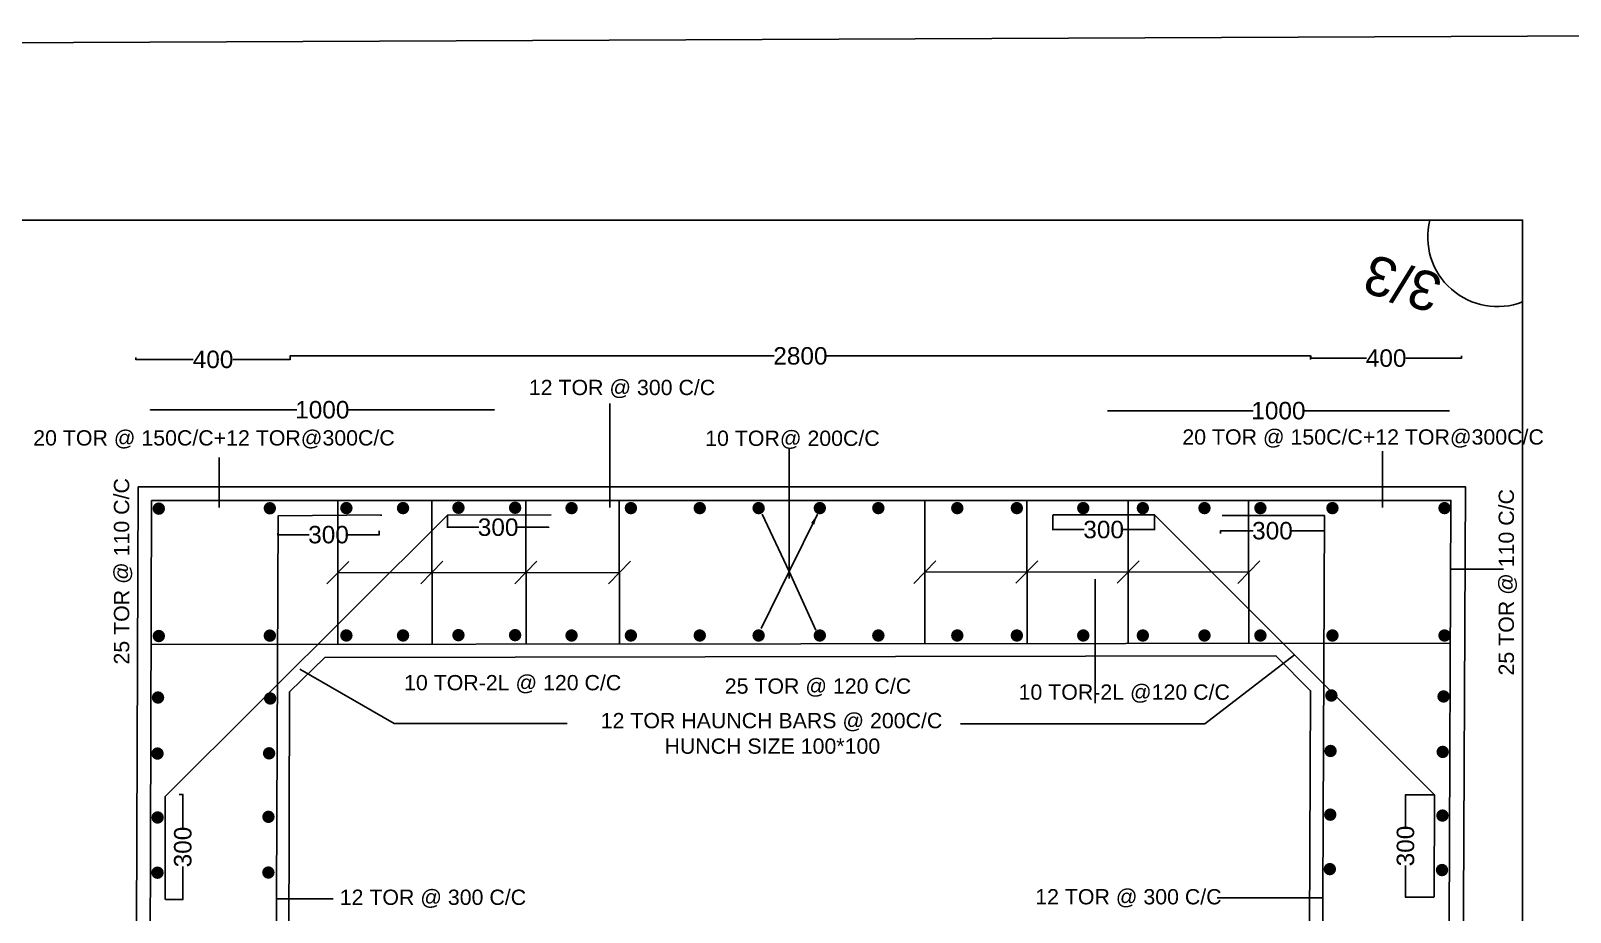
# Model space of a CAD drawing. Header units: metres. Extents: x 442 to 2947, y 212 to 1391.
# Drawn here: x 1703 to 2408, y 987 to 1391 of the extents above; entities that cross this region are included whole.
import ezdxf

# ---------------------------------------------------------------- set-up
doc = ezdxf.new("R2010")
doc.units = ezdxf.units.M
doc.header["$MEASUREMENT"] = 0
doc.layers.add('DRAWING', color=7, linetype='Continuous')
doc.layers.add('DRAWING @ 1', color=7, linetype='Continuous')
doc.styles.add('Notes', font='ARIAL_1.TTF', dxfattribs={"height": 0.1})
doc.styles.get("Standard").update_dxf_attribs({"font": 'ARIAL_1.TTF'})
doc.dimstyles.new('dig', dxfattribs={"dimtxt": 8, "dimasz": 0.18, "dimexe": 0.18, "dimexo": 0.0625, "dimgap": 0.09, "dimtad": 0, "dimdec": 4, "dimzin": 0, "dimdsep": 46, "dimtxsty": 'Standard', "dimblk": 'ARCHTICK', "dimcen": 0.09, "dimadec": 0, "dimazin": 0, "dimtfac": 1, "dimtdec": 4, "dimtofl": 0, "dimtmove": 0, "dimatfit": 3, "dimldrblk": 'ARCHTICK', "dimfxl": 0, "dimtolj": 1, "dimtzin": 0, "dimarcsym": 0})
doc.dimstyles.get("Standard").update_dxf_attribs({"dimtxt": 1, "dimasz": 1, "dimexe": 0.18, "dimexo": 0.0625, "dimgap": 0.09, "dimtad": 0, "dimtih": 1, "dimtoh": 1, "dimdec": 0, "dimzin": 0, "dimdsep": 46, "dimtxsty": 'Standard', "dimblk": 'OBLIQUE', "dimcen": 0, "dimse1": 1, "dimse2": 1, "dimadec": 0, "dimazin": 0, "dimtfac": 1, "dimtdec": 0, "dimtofl": 0, "dimtmove": 0, "dimatfit": 3, "dimfxl": 0, "dimtolj": 1, "dimtzin": 0, "dimarcsym": 0})
picture_1 = doc.add_image_def('image1.jpg', size_in_pixel=(7220, 3372))

# ---------------------------------------------------------------- blocks, each defined once
blk = doc.blocks.new('_Oblique')
at = {"color": 0, "linetype": 'ByBlock', "lineweight": -2}
blk.add_line((-0.5, -0.5), (0.5, 0.5), dxfattribs=at)
blk = doc.blocks.new('_ArchTick')
at = {"color": 0, "linetype": 'ByBlock', "const_width": 0.15}
blk.add_lwpolyline([(-0.5, -0.5), (0.5, 0.5)], dxfattribs=at)
blk = doc.blocks.new('*D147')
at = {"layer": 'Defpoints', "color": 0}
for p in [(1757.46, 1217.37), (1915.02, 1217.37), (1915.02, 1217.12)]:
    blk.add_point(p, dxfattribs=at)
at = {"layer": 'DRAWING', "color": 0, "lineweight": -2}
for p, q in [((1757.46, 1217.3), (1757.46, 1216.94)), ((1757.46, 1217.12), (1824.6, 1217.12)), ((1915.02, 1217.12), (1847.89, 1217.12)), ((1915.02, 1217.3), (1915.02, 1216.94))]:
    blk.add_line(p, q, dxfattribs=at)
at = {"layer": 'DRAWING', "color": 0, "lineweight": -2, "xscale": 0.18, "yscale": 0.18, "zscale": 0.18, "rotation": 180}
blk.add_blockref('_ArchTick', (1757.46, 1217.12), dxfattribs=at)
at = {"layer": 'DRAWING', "color": 0, "lineweight": -2, "xscale": 0.18, "yscale": 0.18, "zscale": 0.18}
blk.add_blockref('_ArchTick', (1915.02, 1217.12), dxfattribs=at)
at = {"layer": 'DRAWING', "color": 0, "insert": (1836.24, 1217.12), "char_height": 8, "attachment_point": 5}
blk.add_mtext('\\A1;1000', dxfattribs=at)
blk = doc.blocks.new('*D148')
at = {"layer": 'Defpoints', "color": 0}
for p in [(1750.72, 1241.19), (1821.57, 1241.19), (1821.57, 1240.2)]:
    blk.add_point(p, dxfattribs=at)
at = {"layer": 'DRAWING', "color": 0, "lineweight": -2}
for p, q in [((1750.72, 1241.13), (1750.72, 1240.02)), ((1750.72, 1240.2), (1777.07, 1240.2)), ((1821.57, 1240.2), (1795.22, 1240.2)), ((1821.57, 1241.13), (1821.57, 1240.02))]:
    blk.add_line(p, q, dxfattribs=at)
at = {"layer": 'DRAWING', "color": 0, "lineweight": -2, "xscale": 0.18, "yscale": 0.18, "zscale": 0.18, "rotation": 180}
blk.add_blockref('_ArchTick', (1750.72, 1240.2), dxfattribs=at)
at = {"layer": 'DRAWING', "color": 0, "lineweight": -2, "xscale": 0.18, "yscale": 0.18, "zscale": 0.18}
blk.add_blockref('_ArchTick', (1821.57, 1240.2), dxfattribs=at)
at = {"layer": 'DRAWING', "color": 0, "insert": (1786.15, 1240.2), "char_height": 8, "attachment_point": 5}
blk.add_mtext('\\A1;400', dxfattribs=at)
blk = doc.blocks.new('*D149')
at = {"layer": 'Defpoints', "color": 0}
for p in [(1821.57, 1240.2), (2289.37, 1241.8), (2289.37, 1240.2)]:
    blk.add_point(p, dxfattribs=at)
at = {"layer": 'DRAWING', "color": 0, "lineweight": -2}
for p, q in [((1821.57, 1240.26), (1821.57, 1241.98)), ((1821.57, 1241.8), (2043.38, 1241.8)), ((2289.37, 1241.8), (2067.56, 1241.8)), ((2289.37, 1240.26), (2289.37, 1241.98))]:
    blk.add_line(p, q, dxfattribs=at)
at = {"layer": 'DRAWING', "color": 0, "lineweight": -2, "xscale": 0.18, "yscale": 0.18, "zscale": 0.18, "rotation": 180}
blk.add_blockref('_ArchTick', (1821.57, 1241.8), dxfattribs=at)
at = {"layer": 'DRAWING', "color": 0, "lineweight": -2, "xscale": 0.18, "yscale": 0.18, "zscale": 0.18}
blk.add_blockref('_ArchTick', (2289.37, 1241.8), dxfattribs=at)
at = {"layer": 'DRAWING', "color": 0, "insert": (2055.47, 1241.8), "char_height": 8, "attachment_point": 5}
blk.add_mtext('\\A1;2800', dxfattribs=at)
blk = doc.blocks.new('*D150')
at = {"layer": 'Defpoints', "color": 0}
for p in [(2289.46, 1241.89), (2358.6, 1241.89), (2358.6, 1240.78)]:
    blk.add_point(p, dxfattribs=at)
at = {"layer": 'DRAWING', "color": 0, "lineweight": -2}
for p, q in [((2289.46, 1241.82), (2289.46, 1240.6)), ((2289.46, 1240.78), (2314.96, 1240.78)), ((2358.6, 1240.78), (2333.11, 1240.78)), ((2358.6, 1241.82), (2358.6, 1240.6))]:
    blk.add_line(p, q, dxfattribs=at)
at = {"layer": 'DRAWING', "color": 0, "lineweight": -2, "xscale": 0.18, "yscale": 0.18, "zscale": 0.18, "rotation": 180}
blk.add_blockref('_ArchTick', (2289.46, 1240.78), dxfattribs=at)
at = {"layer": 'DRAWING', "color": 0, "lineweight": -2, "xscale": 0.18, "yscale": 0.18, "zscale": 0.18}
blk.add_blockref('_ArchTick', (2358.6, 1240.78), dxfattribs=at)
at = {"layer": 'DRAWING', "color": 0, "insert": (2324.03, 1240.78), "char_height": 8, "attachment_point": 5}
blk.add_mtext('\\A1;400', dxfattribs=at)
blk = doc.blocks.new('*D151')
at = {"layer": 'Defpoints', "color": 0}
for p in [(2196.22, 1216.69), (2196.22, 1216.69), (2353.05, 1216.69)]:
    blk.add_point(p, dxfattribs=at)
at = {"layer": 'DRAWING', "color": 0, "lineweight": -2}
for p, q in [((2196.22, 1216.75), (2196.22, 1216.87)), ((2196.22, 1216.69), (2262.99, 1216.69)), ((2353.05, 1216.69), (2286.28, 1216.69)), ((2353.05, 1216.75), (2353.05, 1216.87))]:
    blk.add_line(p, q, dxfattribs=at)
at = {"layer": 'DRAWING', "color": 0, "lineweight": -2, "xscale": 0.18, "yscale": 0.18, "zscale": 0.18, "rotation": 180}
blk.add_blockref('_ArchTick', (2196.22, 1216.69), dxfattribs=at)
at = {"layer": 'DRAWING', "color": 0, "lineweight": -2, "xscale": 0.18, "yscale": 0.18, "zscale": 0.18}
blk.add_blockref('_ArchTick', (2353.05, 1216.69), dxfattribs=at)
at = {"layer": 'DRAWING', "color": 0, "insert": (2274.64, 1216.69), "char_height": 8, "attachment_point": 5}
blk.add_mtext('\\A1;1000', dxfattribs=at)
blk = doc.blocks.new('*D152')
at = {"layer": 'Defpoints', "color": 0}
for p in [(2171.14, 1168.93), (2217.87, 1168.99), (2217.87, 1162.2)]:
    blk.add_point(p, dxfattribs=at)
at = {"layer": 'DRAWING', "color": 0, "lineweight": -2}
for p, q in [((2171.14, 1168.87), (2171.14, 1162.02)), ((2217.87, 1168.93), (2217.87, 1162.02)), ((2171.14, 1162.2), (2185.59, 1162.2)), ((2217.87, 1162.2), (2203.42, 1162.2))]:
    blk.add_line(p, q, dxfattribs=at)
at = {"layer": 'DRAWING', "color": 0, "lineweight": -2, "xscale": 0.18, "yscale": 0.18, "zscale": 0.18, "rotation": 180}
blk.add_blockref('_ArchTick', (2171.14, 1162.2), dxfattribs=at)
at = {"layer": 'DRAWING', "color": 0, "lineweight": -2, "xscale": 0.18, "yscale": 0.18, "zscale": 0.18}
blk.add_blockref('_ArchTick', (2217.87, 1162.2), dxfattribs=at)
at = {"layer": 'DRAWING', "color": 0, "insert": (2194.5, 1162.2), "char_height": 8, "attachment_point": 5}
blk.add_mtext('\\A1;300', dxfattribs=at)
blk = doc.blocks.new('*D153')
at = {"layer": 'Defpoints', "color": 0}
for p in [(2248.11, 1160.42), (2295.69, 1161.67), (2295.69, 1161.67)]:
    blk.add_point(p, dxfattribs=at)
at = {"layer": 'DRAWING', "color": 0, "lineweight": -2}
for p, q in [((2248.11, 1160.48), (2248.11, 1161.85)), ((2248.11, 1161.67), (2262.99, 1161.67)), ((2295.69, 1161.67), (2280.81, 1161.67)), ((2295.69, 1161.73), (2295.69, 1161.85))]:
    blk.add_line(p, q, dxfattribs=at)
at = {"layer": 'DRAWING', "color": 0, "lineweight": -2, "xscale": 0.18, "yscale": 0.18, "zscale": 0.18, "rotation": 180}
blk.add_blockref('_ArchTick', (2248.11, 1161.67), dxfattribs=at)
at = {"layer": 'DRAWING', "color": 0, "lineweight": -2, "xscale": 0.18, "yscale": 0.18, "zscale": 0.18}
blk.add_blockref('_ArchTick', (2295.69, 1161.67), dxfattribs=at)
at = {"layer": 'DRAWING', "color": 0, "insert": (2271.9, 1161.67), "char_height": 8, "attachment_point": 5}
blk.add_mtext('\\A1;300', dxfattribs=at)
blk = doc.blocks.new('*D154')
at = {"layer": 'Defpoints', "color": 0}
for p in [(2346.13, 1040.59), (2332.93, 993.75), (2345.98, 993.75)]:
    blk.add_point(p, dxfattribs=at)
at = {"layer": 'DRAWING', "color": 0, "lineweight": -2}
for p, q in [((2346.07, 1040.59), (2332.75, 1040.59)), ((2332.93, 1040.59), (2332.93, 1026.08)), ((2332.93, 993.75), (2332.93, 1008.26)), ((2345.92, 993.75), (2332.75, 993.75))]:
    blk.add_line(p, q, dxfattribs=at)
at = {"layer": 'DRAWING', "color": 0, "lineweight": -2, "xscale": 0.18, "yscale": 0.18, "zscale": 0.18}
for p, rotation in [((2332.93, 1040.59), 90), ((2332.93, 993.75), 270)]:
    blk.add_blockref('_ArchTick', p, dxfattribs=dict(at, rotation=rotation))
at = {"layer": 'DRAWING', "color": 0, "insert": (2332.93, 1017.17), "char_height": 8, "attachment_point": 5, "rotation": 90}
blk.add_mtext('\\A1;300', dxfattribs=at)
blk = doc.blocks.new('*D157')
at = {"layer": 'Defpoints', "color": 0}
for p in [(1815.91, 1160.69), (1862.3, 1161.7), (1862.3, 1159.86)]:
    blk.add_point(p, dxfattribs=at)
at = {"layer": 'DRAWING', "color": 0, "lineweight": -2}
for p, q in [((1815.91, 1160.62), (1815.91, 1159.68)), ((1815.91, 1159.86), (1830.19, 1159.86)), ((1862.3, 1159.86), (1848.02, 1159.86)), ((1862.3, 1161.64), (1862.3, 1159.68))]:
    blk.add_line(p, q, dxfattribs=at)
at = {"layer": 'DRAWING', "color": 0, "lineweight": -2, "xscale": 0.18, "yscale": 0.18, "zscale": 0.18, "rotation": 180}
blk.add_blockref('_ArchTick', (1815.91, 1159.86), dxfattribs=at)
at = {"layer": 'DRAWING', "color": 0, "lineweight": -2, "xscale": 0.18, "yscale": 0.18, "zscale": 0.18}
blk.add_blockref('_ArchTick', (1862.3, 1159.86), dxfattribs=at)
at = {"layer": 'DRAWING', "color": 0, "insert": (1839.11, 1159.86), "char_height": 8, "attachment_point": 5}
blk.add_mtext('\\A1;300', dxfattribs=at)
blk = doc.blocks.new('*D158')
at = {"layer": 'Defpoints', "color": 0}
for p in [(1893.65, 1168.87), (1940.08, 1163.28), (1940.08, 1163.27)]:
    blk.add_point(p, dxfattribs=at)
at = {"layer": 'DRAWING', "color": 0, "lineweight": -2}
for p, q in [((1893.65, 1168.8), (1893.65, 1163.09)), ((1893.65, 1163.27), (1907.95, 1163.27)), ((1940.08, 1163.27), (1925.77, 1163.27)), ((1940.08, 1163.21), (1940.08, 1163.09))]:
    blk.add_line(p, q, dxfattribs=at)
at = {"layer": 'DRAWING', "color": 0, "lineweight": -2, "xscale": 0.18, "yscale": 0.18, "zscale": 0.18, "rotation": 180}
blk.add_blockref('_ArchTick', (1893.65, 1163.27), dxfattribs=at)
at = {"layer": 'DRAWING', "color": 0, "lineweight": -2, "xscale": 0.18, "yscale": 0.18, "zscale": 0.18}
blk.add_blockref('_ArchTick', (1940.08, 1163.27), dxfattribs=at)
at = {"layer": 'DRAWING', "color": 0, "insert": (1916.86, 1163.27), "char_height": 8, "attachment_point": 5}
blk.add_mtext('\\A1;300', dxfattribs=at)
blk = doc.blocks.new('*D159')
at = {"layer": 'Defpoints', "color": 0}
for p in [(1770.6, 1040.79), (1772.31, 1040.79), (1764.22, 992.62)]:
    blk.add_point(p, dxfattribs=at)
at = {"layer": 'DRAWING', "color": 0, "lineweight": -2}
for p, q in [((1770.66, 1040.79), (1772.49, 1040.79)), ((1772.31, 1040.79), (1772.31, 1025.62)), ((1772.31, 992.62), (1772.31, 1007.8)), ((1764.29, 992.62), (1772.49, 992.62))]:
    blk.add_line(p, q, dxfattribs=at)
at = {"layer": 'DRAWING', "color": 0, "lineweight": -2, "xscale": 0.18, "yscale": 0.18, "zscale": 0.18}
for p, rotation in [((1772.31, 1040.79), 90), ((1772.31, 992.62), 270)]:
    blk.add_blockref('_ArchTick', p, dxfattribs=dict(at, rotation=rotation))
at = {"layer": 'DRAWING', "color": 0, "insert": (1772.31, 1016.71), "char_height": 8, "attachment_point": 5, "rotation": 90}
blk.add_mtext('\\A1;300', dxfattribs=at)

msp = doc.modelspace()

# ---------------------------------------------------------------- hatches: boundary and pattern name
at = {"layer": 'DRAWING'}
h = msp.add_hatch(color=256, dxfattribs=at)
edge = h.paths.add_edge_path()
edge.add_arc((1761.28746, 1171.82146), 2.86135, 0, 360)
h = msp.add_hatch(color=256, dxfattribs=at)
edge = h.paths.add_edge_path()
edge.add_arc((1812.19126, 1171.99419), 2.86135, 0, 360)
h = msp.add_hatch(color=256, dxfattribs=at)
edge = h.paths.add_edge_path()
edge.add_arc((1847.29031, 1172.07327), 2.86135, 0, 360)
h = msp.add_hatch(color=256, dxfattribs=at)
edge = h.paths.add_edge_path()
edge.add_arc((1873.26757, 1172.07327), 2.86135, 0, 360)
h = msp.add_hatch(color=256, dxfattribs=at)
edge = h.paths.add_edge_path()
edge.add_arc((1898.67442, 1172.2254), 2.86135, 0, 360)
h = msp.add_hatch(color=256, dxfattribs=at)
edge = h.paths.add_edge_path()
edge.add_arc((1924.65168, 1172.2254), 2.86135, 0, 360)
h = msp.add_hatch(color=256, dxfattribs=at)
edge = h.paths.add_edge_path()
edge.add_arc((1950.54482, 1172.06546), 2.86135, 0, 360)
h = msp.add_hatch(color=256, dxfattribs=at)
edge = h.paths.add_edge_path()
edge.add_arc((1977.74183, 1172.06546), 2.86135, 0, 360)
h = msp.add_hatch(color=256, dxfattribs=at)
edge = h.paths.add_edge_path()
edge.add_arc((2009.31686, 1172.06546), 2.86135, 0, 360)
h = msp.add_hatch(color=256, dxfattribs=at)
edge = h.paths.add_edge_path()
edge.add_arc((2036.30919, 1172.06546), 2.86135, 0, 360)
h = msp.add_hatch(color=256, dxfattribs=at)
edge = h.paths.add_edge_path()
edge.add_arc((2064.36005, 1172.06546), 2.86135, 0, 360)
h = msp.add_hatch(color=256, dxfattribs=at)
edge = h.paths.add_edge_path()
edge.add_arc((2091.19692, 1172.06546), 2.86135, 0, 360)
h = msp.add_hatch(color=256, dxfattribs=at)
edge = h.paths.add_edge_path()
edge.add_arc((2127.3984, 1172.06546), 2.86135, 0, 360)
h = msp.add_hatch(color=256, dxfattribs=at)
edge = h.paths.add_edge_path()
edge.add_arc((2154.70829, 1172.06546), 2.86135, 0, 360)
h = msp.add_hatch(color=256, dxfattribs=at)
edge = h.paths.add_edge_path()
edge.add_arc((2185.16186, 1172.06546), 2.86135, 0, 360)
h = msp.add_hatch(color=256, dxfattribs=at)
edge = h.paths.add_edge_path()
edge.add_arc((2212.47175, 1172.06546), 2.86135, 0, 360)
h = msp.add_hatch(color=256, dxfattribs=at)
edge = h.paths.add_edge_path()
edge.add_arc((2240.73431, 1172.06546), 2.86135, 0, 360)
h = msp.add_hatch(color=256, dxfattribs=at)
edge = h.paths.add_edge_path()
edge.add_arc((2266.38133, 1172.06546), 2.86135, 0, 360)
h = msp.add_hatch(color=256, dxfattribs=at)
edge = h.paths.add_edge_path()
edge.add_arc((2299.40725, 1172.06546), 2.86135, 0, 360)
h = msp.add_hatch(color=256, dxfattribs=at)
edge = h.paths.add_edge_path()
edge.add_arc((2350.78936, 1172.06546), 2.86135, 0, 360)
h = msp.add_hatch(color=256, dxfattribs=at)
edge = h.paths.add_edge_path()
edge.add_arc((1761.28746, 1113.43703), 2.86135, 0, 360)
h = msp.add_hatch(color=256, dxfattribs=at)
edge = h.paths.add_edge_path()
edge.add_arc((1812.19126, 1113.60975), 2.86135, 0, 360)
h = msp.add_hatch(color=256, dxfattribs=at)
edge = h.paths.add_edge_path()
edge.add_arc((1847.29031, 1113.68884), 2.86135, 0, 360)
h = msp.add_hatch(color=256, dxfattribs=at)
edge = h.paths.add_edge_path()
edge.add_arc((1873.26757, 1113.68884), 2.86135, 0, 360)
h = msp.add_hatch(color=256, dxfattribs=at)
edge = h.paths.add_edge_path()
edge.add_arc((1898.67442, 1113.84096), 2.86135, 0, 360)
h = msp.add_hatch(color=256, dxfattribs=at)
edge = h.paths.add_edge_path()
edge.add_arc((1924.65168, 1113.84096), 2.86135, 0, 360)
h = msp.add_hatch(color=256, dxfattribs=at)
edge = h.paths.add_edge_path()
edge.add_arc((1950.54482, 1113.68103), 2.86135, 0, 360)
h = msp.add_hatch(color=256, dxfattribs=at)
edge = h.paths.add_edge_path()
edge.add_arc((1977.74183, 1113.68103), 2.86135, 0, 360)
h = msp.add_hatch(color=256, dxfattribs=at)
edge = h.paths.add_edge_path()
edge.add_arc((2009.31686, 1113.68103), 2.86135, 0, 360)
h = msp.add_hatch(color=256, dxfattribs=at)
edge = h.paths.add_edge_path()
edge.add_arc((2036.30919, 1113.68103), 2.86135, 0, 360)
h = msp.add_hatch(color=256, dxfattribs=at)
edge = h.paths.add_edge_path()
edge.add_arc((2064.36005, 1113.68103), 2.86135, 0, 360)
h = msp.add_hatch(color=256, dxfattribs=at)
edge = h.paths.add_edge_path()
edge.add_arc((2091.19692, 1113.68103), 2.86135, 0, 360)
h = msp.add_hatch(color=256, dxfattribs=at)
edge = h.paths.add_edge_path()
edge.add_arc((2127.3984, 1113.68103), 2.86135, 0, 360)
h = msp.add_hatch(color=256, dxfattribs=at)
edge = h.paths.add_edge_path()
edge.add_arc((2154.70829, 1113.68103), 2.86135, 0, 360)
h = msp.add_hatch(color=256, dxfattribs=at)
edge = h.paths.add_edge_path()
edge.add_arc((2185.16186, 1113.68103), 2.86135, 0, 360)
h = msp.add_hatch(color=256, dxfattribs=at)
edge = h.paths.add_edge_path()
edge.add_arc((2212.47175, 1113.68103), 2.86135, 0, 360)
h = msp.add_hatch(color=256, dxfattribs=at)
edge = h.paths.add_edge_path()
edge.add_arc((2240.73431, 1113.68103), 2.86135, 0, 360)
h = msp.add_hatch(color=256, dxfattribs=at)
edge = h.paths.add_edge_path()
edge.add_arc((2266.38133, 1113.68103), 2.86135, 0, 360)
h = msp.add_hatch(color=256, dxfattribs=at)
edge = h.paths.add_edge_path()
edge.add_arc((2299.40725, 1113.68103), 2.86135, 0, 360)
h = msp.add_hatch(color=256, dxfattribs=at)
edge = h.paths.add_edge_path()
edge.add_arc((2350.78936, 1113.68103), 2.86135, 0, 360)
h = msp.add_hatch(color=256, dxfattribs=at)
edge = h.paths.add_edge_path()
edge.add_arc((1760.91526, 1085.2401), 2.86135, 0, 360)
h = msp.add_hatch(color=256, dxfattribs=at)
edge = h.paths.add_edge_path()
edge.add_arc((1812.35824, 1084.81435), 2.86135, 0, 360)
h = msp.add_hatch(color=256, dxfattribs=at)
edge = h.paths.add_edge_path()
edge.add_arc((2298.93066, 1086.16628), 2.86135, 0, 360)
h = msp.add_hatch(color=256, dxfattribs=at)
edge = h.paths.add_edge_path()
edge.add_arc((2350.37364, 1085.74053), 2.86135, 0, 360)
h = msp.add_hatch(color=256, dxfattribs=at)
edge = h.paths.add_edge_path()
edge.add_arc((1760.69558, 1059.56212), 2.86135, 0, 360)
h = msp.add_hatch(color=256, dxfattribs=at)
edge = h.paths.add_edge_path()
edge.add_arc((1811.85442, 1059.6687), 2.86135, 0, 360)
h = msp.add_hatch(color=256, dxfattribs=at)
edge = h.paths.add_edge_path()
edge.add_arc((2298.53157, 1060.74209), 2.86135, 0, 360)
h = msp.add_hatch(color=256, dxfattribs=at)
edge = h.paths.add_edge_path()
edge.add_arc((2349.97455, 1060.31634), 2.86135, 0, 360)
h = msp.add_hatch(color=256, dxfattribs=at)
edge = h.paths.add_edge_path()
edge.add_arc((1760.73754, 1030.25947), 2.86135, 0, 360)
h = msp.add_hatch(color=256, dxfattribs=at)
edge = h.paths.add_edge_path()
edge.add_arc((1811.55072, 1030.56369), 2.86135, 0, 360)
h = msp.add_hatch(color=256, dxfattribs=at)
edge = h.paths.add_edge_path()
edge.add_arc((2298.40641, 1031.55908), 2.86135, 0, 360)
h = msp.add_hatch(color=256, dxfattribs=at)
edge = h.paths.add_edge_path()
edge.add_arc((2349.84939, 1031.13334), 2.86135, 0, 360)
h = msp.add_hatch(color=256, dxfattribs=at)
edge = h.paths.add_edge_path()
edge.add_arc((2298.21111, 1006.59464), 2.86135, 0, 360)
h = msp.add_hatch(color=256, dxfattribs=at)
edge = h.paths.add_edge_path()
edge.add_arc((1760.68289, 1004.95423), 2.86135, 0, 360)
h = msp.add_hatch(color=256, dxfattribs=at)
edge = h.paths.add_edge_path()
edge.add_arc((1811.51408, 1005.01753), 2.86135, 0, 360)
h = msp.add_hatch(color=256, dxfattribs=at)
edge = h.paths.add_edge_path()
edge.add_arc((2349.65409, 1006.1689), 2.86135, 0, 360)

# ---------------------------------------------------------------- linework, layer by layer
for points in [[(919.85559, 1304.05649), (2386.61956, 1304.05649), (2386.61956, 300.04617), (919.85559, 300.04617)], [(1751.88781, 1181.7491), (2360.46887, 1181.7491), (2358.07657, 702.51278), (1749.9146, 700.8243)], [(1757.97156, 1175.51613), (2353.74984, 1175.55437), (2351.91642, 709.14106), (1756.57331, 707.33141)]]:
    msp.add_lwpolyline(points, close=True, dxfattribs=at)
for points in [[(1843.3456, 1175.18762), (1843.40222, 1109.6539)], [(1886.50924, 1175.22491), (1886.56585, 1109.69118)], [(1929.60154, 1175.26214), (1929.65815, 1109.72841)], [(1972.44172, 1175.29914), (1972.49833, 1109.76542)], [(2112.51799, 1175.42015), (2112.5746, 1109.88643)], [(2159.31262, 1175.54842), (2159.36923, 1110.01469)], [(2205.70325, 1175.50065), (2205.75986, 1109.96693)], [(2260.99805, 1175.54842), (2261.05467, 1110.01469)], [(1764.22387, 992.62411), (1764.24306, 1039.95067), (1893.64513, 1168.86513), (1941.1294, 1168.95695)], [(1863.22239, 1168.59846), (1863.22239, 1168.93363), (1815.94703, 1168.48904), (1813.96208, 718.90461), (1861.11986, 718.90461)], [(2171.1401, 1168.93241), (2217.86784, 1168.99336), (2346.13484, 1040.58501), (2345.98062, 993.75425)], [(2246.23089, 715.84492), (2293.77696, 715.9888), (2295.71758, 1168.75467), (2248.77751, 1168.75467)], [(1848.4701, 1147.63481), (1838.3713, 1137.30246)], [(1891.5869, 1147.67206), (1881.4881, 1137.3397)], [(1934.6792, 1147.70928), (1924.5804, 1137.37693)], [(1977.51942, 1147.69846), (1967.42062, 1137.36611)], [(2117.59565, 1147.8673), (2107.49686, 1137.53495)], [(2164.39032, 1147.94773), (2154.29153, 1137.61538)], [(2210.78091, 1147.9478), (2200.68212, 1137.61545)], [(2266.0758, 1147.89992), (2255.977, 1137.56757)], [(1843.37391, 1142.42076), (1972.47002, 1142.53228)], [(2112.5463, 1142.65329), (2261.02636, 1142.78156)], [(1757.77464, 1109.57993), (2353.49252, 1110.09455)], [(1820.44937, 794.34001), (1821.23284, 1087.82768), (1837.39281, 1103.54972), (2273.50262, 1104.41047), (2289.36043, 1088.34262), (2288.15049, 795.71944), (2272.18566, 780.18856), (1836.40926, 778.86703), (1820.44937, 794.34001)]]:
    msp.add_lwpolyline(points, dxfattribs=at)
msp.add_arc((2375.07982, 1296.43593), 32.00745, 166.22633693, 291.13292088, dxfattribs=at)

# ---------------------------------------------------------------- texts
for s, p in [('12 TOR @ 300 C/C', (1930.9386, 1223.87086)), ('20 TOR @ 150C/C+12 TOR@300C/C', (1703.69864, 1200.75926)), ('10 TOR@ 200C/C', (2011.81206, 1200.58485)), ('20 TOR @ 150C/C+12 TOR@300C/C', (2230.59204, 1201.17171)), ('10 TOR-2L @ 120 C/C', (1873.7356, 1088.55655)), ('25 TOR @ 120 C/C', (2020.78245, 1086.99073)), ('10 TOR-2L @120 C/C', (2155.50421, 1084.2362)), ('12 TOR HAUNCH BARS @ 200C/C', (1963.90076, 1071.15924)), ('HUNCH SIZE 100*100', (1993.1504, 1059.4732)), ('12 TOR @ 300 C/C', (1844.23738, 990.19889)), ('12 TOR @ 300 C/C', (2163.12921, 990.43249))]:
    msp.add_text(s, height=7, dxfattribs=at).set_placement(p)
for p in [(1747.71042, 1100.35804), (2382.62464, 1095.35221)]:
    msp.add_text('25 TOR @ 110 C/C', height=7, rotation=90, dxfattribs=at).set_placement(p)
at = {"layer": 'DRAWING @ 1', "style": 'Notes'}
msp.add_text('3/3', height=18, rotation=162.91013319, dxfattribs=at).set_placement((2350.84587, 1278.45936))

# ---------------------------------------------------------------- dimensions: what is measured, and where the dimension line sits
at = {"layer": 'DRAWING'}
for base, p1, p2, text, picture, middle in [((1821.57104, 1240.19845), (1750.71913, 1241.18818), (1821.57104, 1241.18818), '400', '*D148', (1786.14508, 1240.19845)), ((2289.36864, 1241.79731), (1821.57104, 1240.19845), (2289.36864, 1240.19845), '2800', '*D149', (2055.46984, 1241.79731)), ((2358.60261, 1240.77744), (2289.45864, 1241.88731), (2358.60261, 1241.88731), '400', '*D150', (2324.03063, 1240.77744)), ((1915.02276, 1217.11781), (1757.46401, 1217.36523), (1915.02276, 1217.36523), '1000', '*D147', (1836.24339, 1217.11781)), ((2196.22469, 1216.69077), (2353.04699, 1216.69077), (2196.22469, 1216.69077), '1000', '*D151', (2274.63584, 1216.69077)), ((1862.29998, 1159.86352), (1815.91257, 1160.68572), (1862.29998, 1161.70423), '300', '*D157', (1839.10628, 1159.86352)), ((1940.07793, 1163.26676), (1893.64513, 1168.86513), (1940.07793, 1163.2758), '300', '*D158', (1916.86153, 1163.26676)), ((2217.86784, 1162.20316), (2171.1401, 1168.93241), (2217.86784, 1168.99336), '300', '*D152', (2194.50397, 1162.20316)), ((2295.6872, 1161.66791), (2248.10624, 1160.41672), (2295.6872, 1161.66622), '300', '*D153', (2271.89672, 1161.66791))]:
    dim = msp.add_linear_dim(base=base, p1=p1, p2=p2, text=text, dimstyle='dig', dxfattribs=at)
    dim.commit()
    dim.dimension.update_dxf_attribs({"geometry": picture, "text_midpoint": middle})
for base, p1, p2, picture, middle in [((1772.31493, 1040.79414), (1764.22387, 992.62411), (1770.59556, 1040.79414), '*D159', (1772.31493, 1016.70913)), ((2332.93454, 993.75425), (2346.13484, 1040.58501), (2345.98062, 993.75425), '*D154', (2332.93454, 1017.16963))]:
    dim = msp.add_linear_dim(base=base, p1=p1, p2=p2, angle=90, text='300', dimstyle='dig', dxfattribs=at)
    dim.commit()
    dim.dimension.update_dxf_attribs({"geometry": picture, "text_midpoint": middle})

# ---------------------------------------------------------------- pictures from other files: only their frames are drawn
at = {"color": 2}
image = msp.add_image(picture_1, insert=(447.55486, 212.25104), size_in_units=(2499.85221, 1167.521), rotation=0.25419036, dxfattribs=dict(at, fade=40))
image.dxf.flags = 7

# ---------------------------------------------------------------- leaders
at = {"layer": 'DRAWING'}
for points, override in [([(1968.14674, 1172.31269), (1968.14674, 1220.089)], {"dimgap": 0.09, "dimtad": 0}), ([(1789.02431, 1172.30119), (1789.02431, 1195.31954)], {"dimgap": 0.09, "dimtad": 0}), ([(2050.3519, 1139.75397), (2050.3519, 1199.22153)], {"dimgap": 0.09, "dimtad": 0}), ([(2322.30676, 1172.33542), (2322.30676, 1198.13995)], {"dimgap": 0.09, "dimtad": 0}), ([(2037.97321, 1169.36424), (2050.3651, 1142.97091)], {"dimgap": 0.09, "dimtad": 0}), ([(2063.29321, 1169.36135), (2050.3651, 1142.97091)], {"dimasz": 5, "dimgap": 0.09, "dimtad": 0}), ([(2353.62564, 1144.09896), (2377.7836, 1144.09896)], {"dimgap": 0.09, "dimtad": 0}), ([(2037.54563, 1116.80953), (2050.3651, 1142.97091)], {"dimgap": 0.09, "dimtad": 0}), ([(2062.53677, 1116.05738), (2050.3651, 1142.97091)], {"dimgap": 0.09, "dimtad": 0}), ([(2190.67219, 1139.50385), (2190.67219, 1082.59913)], {"dimgap": 0.09, "dimtad": 0}), ([(2282.00134, 1104.78918), (2240.84897, 1073.18733), (2128.87122, 1073.18733)], {"dimgap": 0.09, "dimtad": 0}), ([(1825.89719, 1098.16869), (1869.27592, 1073.31592), (1948.52598, 1073.31592)], {"dimgap": 0.09, "dimtad": 0}), ([(1815.17339, 993.03511), (1841.24406, 993.03511)], {"dimgap": 0.09, "dimtad": 0}), ([(2294.96694, 993.48609), (2246.48414, 993.48609)], {"dimgap": 0.09, "dimtad": 0})]:
    msp.add_leader(points, dimstyle='Standard', override=override, dxfattribs=at)

doc.saveas('drawing.dxf')
